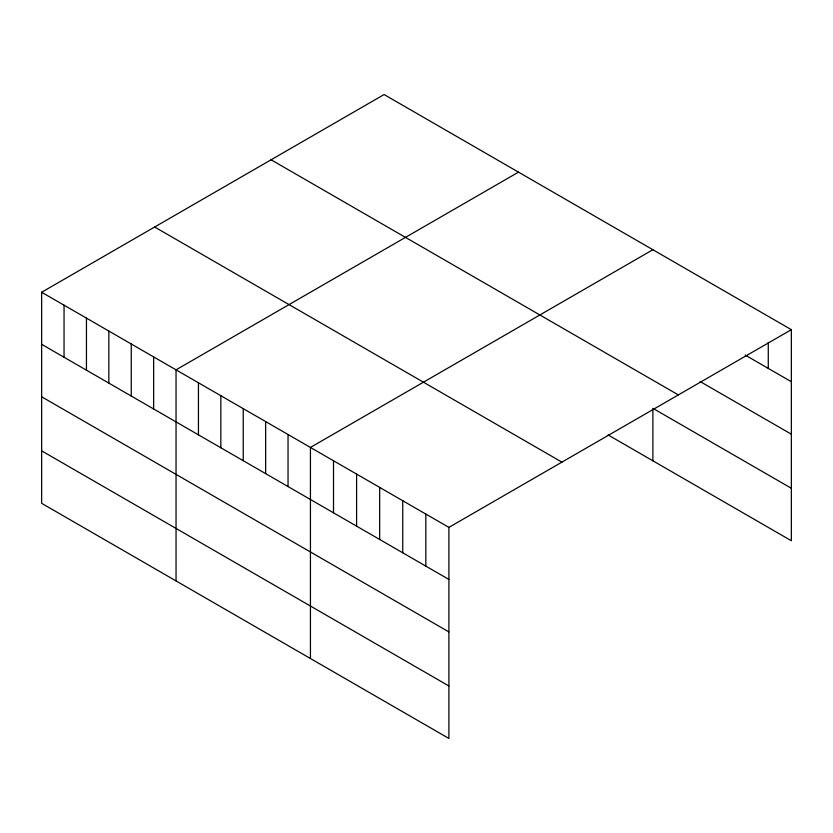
<?xml version="1.0" encoding="UTF-8"?>
<svg xmlns="http://www.w3.org/2000/svg" width="833" height="833" viewBox="0 0 833 833"><rect width="100%" height="100%" fill="white"/><g stroke="black" fill="none" stroke-linecap="round" stroke-linejoin="round"><path stroke-width="1.25" d="M41.65 292.258L448.904 527.383L448.904 738.455L41.65 503.33L41.65 292.258L384.096 94.546L791.35 329.67L791.35 540.742L608.09 434.941M518.49 172.139L176.044 369.842L176.044 580.924M652.885 249.723L310.438 447.436L310.438 658.518M448.904 527.383L791.35 329.67M745.191 355.077L791.35 381.722M700.136 381.545L791.35 434.201M271.089 159.79L678.343 394.915M791.35 488.273L652.885 408.326L652.885 460.805M154.657 227.013L561.911 462.138M41.65 344.31L448.904 579.435M41.65 396.789L448.904 631.914M41.65 450.851L448.904 685.976M768.276 342.373L768.276 368.405M425.83 514.055L425.83 566.107M402.745 500.737L402.745 552.789M379.671 487.409L379.671 539.461M356.597 474.081L356.597 526.133M333.512 460.764L333.512 512.816M288.041 434.503L288.041 486.555M265.644 421.571L265.644 473.623M243.236 408.639L243.236 460.691M220.839 395.706L220.839 447.758M198.441 382.774L198.441 434.826M153.647 356.909L153.647 408.972M131.25 343.977L131.25 396.039M108.842 331.045L108.842 383.107M86.445 318.112L86.445 370.175M64.047 305.19L64.047 357.242"/></g></svg>
